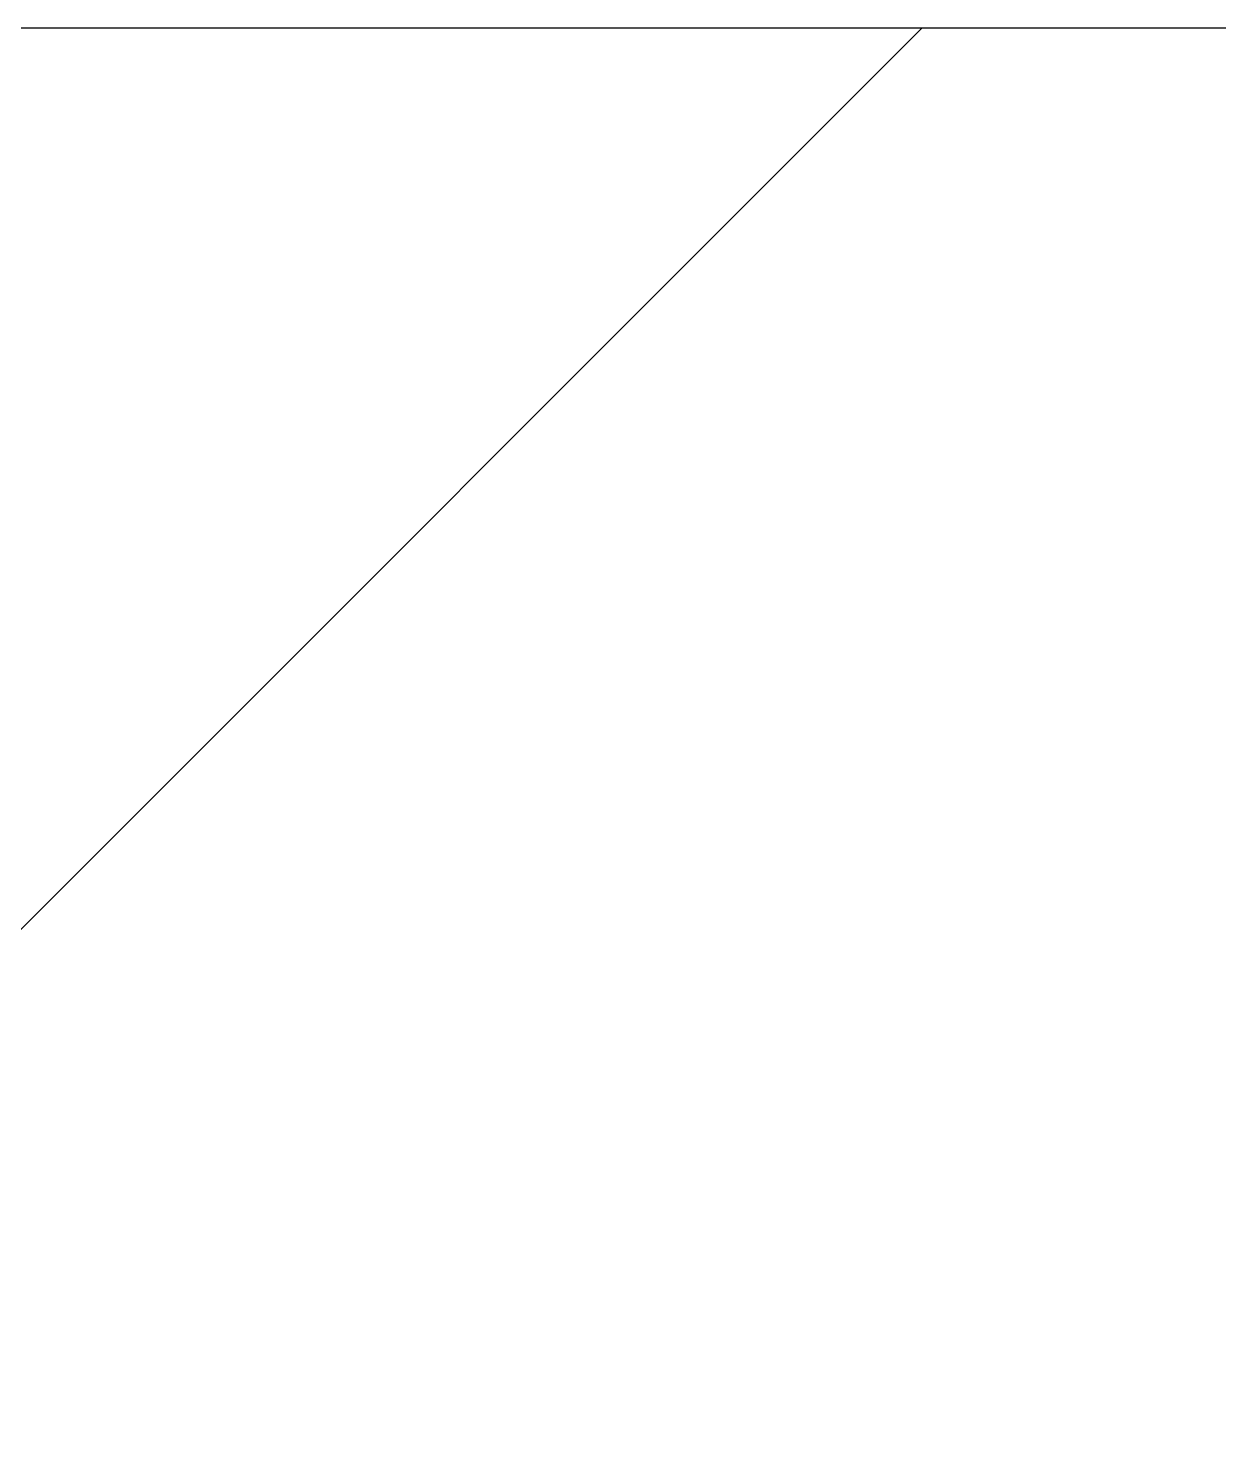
# Model space of a CAD drawing. Header units: millimetres. Extents: x -38913 to 20524, y -4975 to 129755.
# Drawn here: x 7736.32 to 7775.81, y 12353.18 to 12400 of the extents above; entities that cross this region are included whole.
import ezdxf

# ---------------------------------------------------------------- set-up
doc = ezdxf.new("R2010")
doc.units = ezdxf.units.MM
doc.linetypes.add('Centre', pattern=[31.75, 6.35, -4.7625, 15.875, -4.7625])
for name, color, linetype, lineweight in [('A-FLOR-LEVL-2', 51, 'Centre', 9), ('A-GLAZ', 151, 'Continuous', 18), ('A-GLAZ-1', 151, 'Continuous', 25), ('A-WALL-PATT-1', 111, 'Continuous', 18)]:
    doc.layers.add(name, color=color, linetype=linetype, lineweight=lineweight)

# ---------------------------------------------------------------- blocks, each defined once
blk = doc.blocks.new('1_FAMILY RVT - W01-WxH 1000x3200-3536800-TKCS_THANG BỘ TB4 - MẶT CẮT')
at = {"layer": 'A-GLAZ-1'}
blk.add_line((-127052.564287, 15800), (-127252.564287, 15800), dxfattribs=at)

msp = doc.modelspace()

# ---------------------------------------------------------------- hatches: boundary and pattern name
at = {"layer": 'A-WALL-PATT-1'}
h = msp.add_hatch(dxfattribs=at)
h.set_pattern_fill('FP_5', color=256, style=0, pattern_type=2)
h.set_pattern_definition([(45, (10760.67, 15225), (-42.4264, 42.4264), [])])
h.paths.add_polyline_path([(7788.352, 10000), (7788.352, 10100), (7588.352, 10100), (7588.352, 10000)])
h.paths.add_polyline_path([(7788.352, 10700), (7788.352, 12400), (7588.352, 12400), (7588.352, 10700), (7728.778, 10700)])

# ---------------------------------------------------------------- linework, layer by layer
at = {"layer": 'A-FLOR-LEVL-2'}
msp.add_line((6158.751, 12400), (16513.869, 12400), dxfattribs=at)

# ---------------------------------------------------------------- block references
at = {"layer": 'A-GLAZ'}
msp.add_blockref('1_FAMILY RVT - W01-WxH 1000x3200-3536800-TKCS_THANG BỘ TB4 - MẶT CẮT', (134840.916, -3400), dxfattribs=at)

doc.saveas('drawing.dxf')
